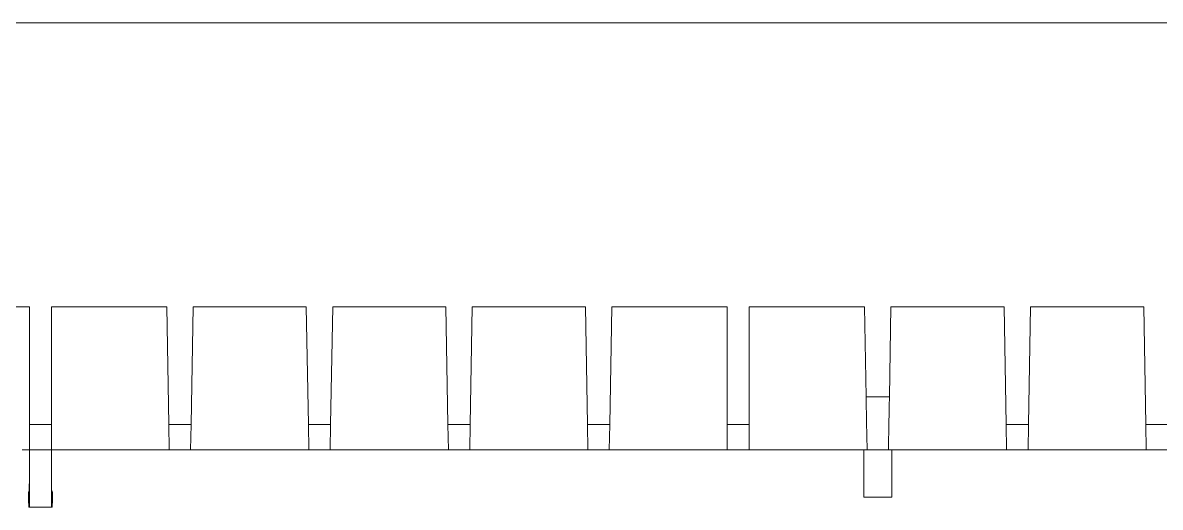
# Model space of a CAD drawing. Header units: millimetres. Extents: x 1136 to 1992, y 400 to 1005.
# Drawn here: x 1288.1 to 1361.8, y 578.9 to 610.3 of the extents above; entities that cross this region are included whole.
import ezdxf

# ---------------------------------------------------------------- set-up
doc = ezdxf.new("R2010")
doc.units = ezdxf.units.MM
doc.layers.add('6', color=7, linetype='Continuous', true_color=0xffffff)

msp = doc.modelspace()

# ---------------------------------------------------------------- linework, layer by layer
at = {"layer": '6', "color": 92, "linetype": 'Continuous', "lineweight": 18}
for p, q in [((1210.104, 610.27), (1485.976, 610.27)), ((1288.536, 591.879), (1281.058, 591.879)), ((1288.536, 584.26), (1288.536, 591.879)), ((1289.959, 591.879), (1289.959, 584.26)), ((1297.437, 591.879), (1289.959, 591.879)), ((1297.437, 591.879), (1297.57, 584.26)), ((1299.148, 591.879), (1299.015, 584.26)), ((1299.148, 591.879), (1306.482, 591.879)), ((1306.482, 591.879), (1306.615, 584.26)), ((1308.06, 584.26), (1308.193, 591.879)), ((1308.193, 591.879), (1315.527, 591.879)), ((1315.527, 591.879), (1315.66, 584.26)), ((1317.105, 584.26), (1317.238, 591.879)), ((1317.238, 591.879), (1324.572, 591.879)), ((1324.572, 591.879), (1324.705, 584.26)), ((1326.283, 591.879), (1326.15, 584.26)), ((1333.761, 591.879), (1326.283, 591.879)), ((1333.761, 584.26), (1333.761, 591.879)), ((1335.184, 591.879), (1335.184, 584.26)), ((1342.662, 591.879), (1335.184, 591.879)), ((1342.662, 591.879), (1342.764, 586.05)), ((1344.373, 591.879), (1344.271, 586.05)), ((1351.707, 591.879), (1344.373, 591.879)), ((1351.707, 591.879), (1351.84, 584.26)), ((1353.418, 591.879), (1353.285, 584.26)), ((1360.752, 591.879), (1353.418, 591.879)), ((1360.752, 591.879), (1360.885, 584.26)), ((1344.271, 586.05), (1342.764, 586.05)), ((1342.774, 585.447), (1342.764, 586.05)), ((1342.774, 585.447), (1342.783, 584.947)), ((1344.252, 584.947), (1344.261, 585.447)), ((1344.261, 585.447), (1344.271, 586.05)), ((1342.783, 584.947), (1342.792, 584.447)), ((1344.243, 584.447), (1344.252, 584.947)), ((1288.536, 584.26), (1289.959, 584.26)), ((1288.536, 582.633), (1288.536, 584.26)), ((1289.959, 584.26), (1289.959, 582.633)), ((1297.598, 582.633), (1297.57, 584.26)), ((1297.57, 584.26), (1299.015, 584.26)), ((1299.015, 584.26), (1298.986, 582.633)), ((1306.643, 582.633), (1306.615, 584.26)), ((1306.615, 584.26), (1308.06, 584.26)), ((1308.031, 582.633), (1308.06, 584.26)), ((1315.66, 584.26), (1317.105, 584.26)), ((1315.66, 584.26), (1315.688, 582.633)), ((1317.076, 582.633), (1317.105, 584.26)), ((1324.705, 584.26), (1324.733, 582.633)), ((1324.705, 584.26), (1326.15, 584.26)), ((1326.15, 584.26), (1326.121, 582.633)), ((1333.761, 584.26), (1333.761, 582.633)), ((1333.761, 584.26), (1335.184, 584.26)), ((1335.184, 584.26), (1335.184, 582.633)), ((1342.792, 584.447), (1342.823, 582.633)), ((1344.211, 582.633), (1344.243, 584.447)), ((1351.84, 584.26), (1351.868, 582.633)), ((1351.84, 584.26), (1353.285, 584.26)), ((1353.256, 582.633), (1353.285, 584.26)), ((1360.885, 584.26), (1362.33, 584.26)), ((1360.913, 582.633), (1360.885, 584.26)), ((1289.959, 582.633), (1288.536, 582.633)), ((1288.536, 582.633), (1288.536, 580.924)), ((1289.959, 582.633), (1289.959, 580.924)), ((1298.986, 582.633), (1297.598, 582.633)), ((1308.031, 582.633), (1306.643, 582.633)), ((1317.076, 582.633), (1315.688, 582.633)), ((1326.121, 582.633), (1324.733, 582.633)), ((1335.184, 582.633), (1333.761, 582.633)), ((1342.613, 582.333), (1342.613, 582.633)), ((1342.823, 582.633), (1344.211, 582.633)), ((1344.425, 582.633), (1344.425, 582.333)), ((1353.256, 582.633), (1351.868, 582.633)), ((1362.301, 582.633), (1360.913, 582.633)), ((1342.613, 582.333), (1342.613, 579.568)), ((1344.425, 579.568), (1344.425, 582.333)), ((1288.536, 578.914), (1288.536, 580.924)), ((1289.959, 580.924), (1289.959, 578.914)), ((1288.471, 579.919), (1288.471, 579.414)), ((1288.471, 579.919), (1288.499, 579.919)), ((1288.499, 579.919), (1288.499, 579.921)), ((1288.499, 579.921), (1288.503, 579.921)), ((1289.992, 579.921), (1289.996, 579.921)), ((1289.996, 579.921), (1289.996, 579.919)), ((1290.024, 579.919), (1289.996, 579.919)), ((1290.024, 579.414), (1290.024, 579.919)), ((1344.425, 579.568), (1342.613, 579.568)), ((1288.471, 579.414), (1288.489, 578.914)), ((1288.489, 578.914), (1288.536, 578.914)), ((1289.959, 578.914), (1288.536, 578.914)), ((1289.959, 578.914), (1290.006, 578.914)), ((1290.006, 578.914), (1290.024, 579.414))]:
    msp.add_line(p, q, dxfattribs=at)
for points in [[(1288.536, 582.633), (1288.383, 582.633), (1288.23, 582.633), (1288.078, 582.633)], [(1297.598, 582.633), (1297.446, 582.633), (1297.293, 582.633), (1297.14, 582.633), (1296.987, 582.633), (1296.835, 582.633), (1296.682, 582.633), (1296.529, 582.633), (1296.376, 582.633), (1296.223, 582.633), (1296.071, 582.633), (1295.918, 582.633), (1295.765, 582.633), (1295.612, 582.633), (1295.459, 582.633), (1295.307, 582.633), (1295.154, 582.633), (1295.001, 582.633), (1294.848, 582.633), (1294.695, 582.633), (1294.543, 582.633), (1294.39, 582.633), (1294.237, 582.633), (1294.084, 582.633), (1293.931, 582.633), (1293.779, 582.633), (1293.626, 582.633), (1293.473, 582.633), (1293.32, 582.633), (1293.168, 582.633), (1293.015, 582.633), (1292.862, 582.633), (1292.709, 582.633), (1292.556, 582.633), (1292.404, 582.633), (1292.251, 582.633), (1292.098, 582.633), (1291.945, 582.633), (1291.792, 582.633), (1291.64, 582.633), (1291.487, 582.633), (1291.334, 582.633), (1291.181, 582.633), (1291.028, 582.633), (1290.876, 582.633), (1290.723, 582.633), (1290.57, 582.633), (1290.417, 582.633), (1290.264, 582.633), (1290.112, 582.633), (1289.959, 582.633)], [(1302.815, 582.633), (1302.738, 582.633), (1302.662, 582.633), (1302.585, 582.633), (1302.509, 582.633), (1302.432, 582.633), (1302.356, 582.633), (1302.279, 582.633), (1302.202, 582.633), (1302.126, 582.633), (1302.049, 582.633), (1301.973, 582.633), (1301.896, 582.633), (1301.82, 582.633), (1301.743, 582.633), (1301.666, 582.633), (1301.59, 582.633), (1301.513, 582.633), (1301.437, 582.633), (1301.36, 582.633), (1301.284, 582.633), (1301.207, 582.633), (1301.13, 582.633), (1301.054, 582.633), (1300.977, 582.633), (1300.901, 582.633), (1300.824, 582.633), (1300.748, 582.633), (1300.671, 582.633), (1300.594, 582.633), (1300.518, 582.633), (1300.441, 582.633), (1300.365, 582.633), (1300.288, 582.633), (1300.212, 582.633), (1300.135, 582.633), (1300.058, 582.633), (1299.982, 582.633), (1299.905, 582.633), (1299.829, 582.633), (1299.752, 582.633), (1299.676, 582.633), (1299.599, 582.633), (1299.522, 582.633), (1299.446, 582.633), (1299.369, 582.633), (1299.293, 582.633), (1299.216, 582.633), (1299.14, 582.633), (1299.063, 582.633), (1298.986, 582.633)], [(1306.643, 582.633), (1306.567, 582.633), (1306.49, 582.633), (1306.414, 582.633), (1306.337, 582.633), (1306.261, 582.633), (1306.184, 582.633), (1306.107, 582.633), (1306.031, 582.633), (1305.954, 582.633), (1305.878, 582.633), (1305.801, 582.633), (1305.725, 582.633), (1305.648, 582.633), (1305.572, 582.633), (1305.495, 582.633), (1305.418, 582.633), (1305.342, 582.633), (1305.265, 582.633), (1305.189, 582.633), (1305.112, 582.633), (1305.036, 582.633), (1304.959, 582.633), (1304.882, 582.633), (1304.806, 582.633), (1304.729, 582.633), (1304.653, 582.633), (1304.576, 582.633), (1304.5, 582.633), (1304.423, 582.633), (1304.346, 582.633), (1304.27, 582.633), (1304.193, 582.633), (1304.117, 582.633), (1304.04, 582.633), (1303.964, 582.633), (1303.887, 582.633), (1303.81, 582.633), (1303.734, 582.633), (1303.657, 582.633), (1303.581, 582.633), (1303.504, 582.633), (1303.428, 582.633), (1303.351, 582.633), (1303.274, 582.633), (1303.198, 582.633), (1303.121, 582.633), (1303.045, 582.633), (1302.968, 582.633), (1302.892, 582.633), (1302.815, 582.633)], [(1315.688, 582.633), (1315.535, 582.633), (1315.382, 582.633), (1315.229, 582.633), (1315.076, 582.633), (1314.923, 582.633), (1314.77, 582.633), (1314.617, 582.633), (1314.463, 582.633), (1314.31, 582.633), (1314.157, 582.633), (1314.004, 582.633), (1313.851, 582.633), (1313.698, 582.633), (1313.545, 582.633), (1313.391, 582.633), (1313.238, 582.633), (1313.085, 582.633), (1312.932, 582.633), (1312.779, 582.633), (1312.626, 582.633), (1312.473, 582.633), (1312.319, 582.633), (1312.166, 582.633), (1312.013, 582.633), (1311.86, 582.633), (1311.707, 582.633), (1311.554, 582.633), (1311.401, 582.633), (1311.247, 582.633), (1311.094, 582.633), (1310.941, 582.633), (1310.788, 582.633), (1310.635, 582.633), (1310.482, 582.633), (1310.329, 582.633), (1310.175, 582.633), (1310.022, 582.633), (1309.869, 582.633), (1309.716, 582.633), (1309.563, 582.633), (1309.41, 582.633), (1309.257, 582.633), (1309.103, 582.633), (1308.95, 582.633), (1308.797, 582.633), (1308.644, 582.633), (1308.491, 582.633), (1308.338, 582.633), (1308.185, 582.633), (1308.031, 582.633)], [(1324.733, 582.633), (1324.58, 582.633), (1324.427, 582.633), (1324.274, 582.633), (1324.121, 582.633), (1323.968, 582.633), (1323.815, 582.633), (1323.662, 582.633), (1323.508, 582.633), (1323.355, 582.633), (1323.202, 582.633), (1323.049, 582.633), (1322.896, 582.633), (1322.743, 582.633), (1322.59, 582.633), (1322.436, 582.633), (1322.283, 582.633), (1322.13, 582.633), (1321.977, 582.633), (1321.824, 582.633), (1321.671, 582.633), (1321.518, 582.633), (1321.364, 582.633), (1321.211, 582.633), (1321.058, 582.633), (1320.905, 582.633), (1320.752, 582.633), (1320.599, 582.633), (1320.446, 582.633), (1320.292, 582.633), (1320.139, 582.633), (1319.986, 582.633), (1319.833, 582.633), (1319.68, 582.633), (1319.527, 582.633), (1319.374, 582.633), (1319.22, 582.633), (1319.067, 582.633), (1318.914, 582.633), (1318.761, 582.633), (1318.608, 582.633), (1318.455, 582.633), (1318.302, 582.633), (1318.148, 582.633), (1317.995, 582.633), (1317.842, 582.633), (1317.689, 582.633), (1317.536, 582.633), (1317.383, 582.633), (1317.23, 582.633), (1317.076, 582.633)], [(1333.761, 582.633), (1333.608, 582.633), (1333.455, 582.633), (1333.303, 582.633), (1333.15, 582.633), (1332.997, 582.633), (1332.844, 582.633), (1332.692, 582.633), (1332.539, 582.633), (1332.386, 582.633), (1332.233, 582.633), (1332.08, 582.633), (1331.928, 582.633), (1331.775, 582.633), (1331.622, 582.633), (1331.469, 582.633), (1331.316, 582.633), (1331.164, 582.633), (1331.011, 582.633), (1330.858, 582.633), (1330.705, 582.633), (1330.552, 582.633), (1330.4, 582.633), (1330.247, 582.633), (1330.094, 582.633), (1329.941, 582.633), (1329.788, 582.633), (1329.636, 582.633), (1329.483, 582.633), (1329.33, 582.633), (1329.177, 582.633), (1329.025, 582.633), (1328.872, 582.633), (1328.719, 582.633), (1328.566, 582.633), (1328.413, 582.633), (1328.261, 582.633), (1328.108, 582.633), (1327.955, 582.633), (1327.802, 582.633), (1327.649, 582.633), (1327.497, 582.633), (1327.344, 582.633), (1327.191, 582.633), (1327.038, 582.633), (1326.885, 582.633), (1326.733, 582.633), (1326.58, 582.633), (1326.427, 582.633), (1326.274, 582.633), (1326.121, 582.633)], [(1342.823, 582.633), (1342.671, 582.633), (1342.518, 582.633), (1342.365, 582.633), (1342.212, 582.633), (1342.06, 582.633), (1341.907, 582.633), (1341.754, 582.633), (1341.601, 582.633), (1341.448, 582.633), (1341.296, 582.633), (1341.143, 582.633), (1340.99, 582.633), (1340.837, 582.633), (1340.684, 582.633), (1340.532, 582.633), (1340.379, 582.633), (1340.226, 582.633), (1340.073, 582.633), (1339.92, 582.633), (1339.768, 582.633), (1339.615, 582.633), (1339.462, 582.633), (1339.309, 582.633), (1339.156, 582.633), (1339.004, 582.633), (1338.851, 582.633), (1338.698, 582.633), (1338.545, 582.633), (1338.393, 582.633), (1338.24, 582.633), (1338.087, 582.633), (1337.934, 582.633), (1337.781, 582.633), (1337.629, 582.633), (1337.476, 582.633), (1337.323, 582.633), (1337.17, 582.633), (1337.017, 582.633), (1336.865, 582.633), (1336.712, 582.633), (1336.559, 582.633), (1336.406, 582.633), (1336.253, 582.633), (1336.101, 582.633), (1335.948, 582.633), (1335.795, 582.633), (1335.642, 582.633), (1335.489, 582.633), (1335.337, 582.633), (1335.184, 582.633)], [(1351.868, 582.633), (1351.715, 582.633), (1351.562, 582.633), (1351.409, 582.633), (1351.256, 582.633), (1351.103, 582.633), (1350.95, 582.633), (1350.797, 582.633), (1350.643, 582.633), (1350.49, 582.633), (1350.337, 582.633), (1350.184, 582.633), (1350.031, 582.633), (1349.878, 582.633), (1349.725, 582.633), (1349.571, 582.633), (1349.418, 582.633), (1349.265, 582.633), (1349.112, 582.633), (1348.959, 582.633), (1348.806, 582.633), (1348.653, 582.633), (1348.499, 582.633), (1348.346, 582.633), (1348.193, 582.633), (1348.04, 582.633), (1347.887, 582.633), (1347.734, 582.633), (1347.581, 582.633), (1347.427, 582.633), (1347.274, 582.633), (1347.121, 582.633), (1346.968, 582.633), (1346.815, 582.633), (1346.662, 582.633), (1346.509, 582.633), (1346.355, 582.633), (1346.202, 582.633), (1346.049, 582.633), (1345.896, 582.633), (1345.743, 582.633), (1345.59, 582.633), (1345.437, 582.633), (1345.283, 582.633), (1345.13, 582.633), (1344.977, 582.633), (1344.824, 582.633), (1344.671, 582.633), (1344.518, 582.633), (1344.365, 582.633), (1344.211, 582.633)], [(1360.913, 582.633), (1360.76, 582.633), (1360.607, 582.633), (1360.454, 582.633), (1360.301, 582.633), (1360.148, 582.633), (1359.995, 582.633), (1359.842, 582.633), (1359.688, 582.633), (1359.535, 582.633), (1359.382, 582.633), (1359.229, 582.633), (1359.076, 582.633), (1358.923, 582.633), (1358.77, 582.633), (1358.616, 582.633), (1358.463, 582.633), (1358.31, 582.633), (1358.157, 582.633), (1358.004, 582.633), (1357.851, 582.633), (1357.698, 582.633), (1357.544, 582.633), (1357.391, 582.633), (1357.238, 582.633), (1357.085, 582.633), (1356.932, 582.633), (1356.779, 582.633), (1356.626, 582.633), (1356.472, 582.633), (1356.319, 582.633), (1356.166, 582.633), (1356.013, 582.633), (1355.86, 582.633), (1355.707, 582.633), (1355.554, 582.633), (1355.4, 582.633), (1355.247, 582.633), (1355.094, 582.633), (1354.941, 582.633), (1354.788, 582.633), (1354.635, 582.633), (1354.482, 582.633), (1354.328, 582.633), (1354.175, 582.633), (1354.022, 582.633), (1353.869, 582.633), (1353.716, 582.633), (1353.563, 582.633), (1353.41, 582.633), (1353.256, 582.633)]]:
    msp.add_lwpolyline(points, dxfattribs=at)
at = {"layer": '6', "color": 92, "linetype": 'Continuous', "lineweight": 18, "extrusion": (0, 0, -1)}
for centre, start_param, end_param in [((1288.501, 580.924), 4.712389, 6.334934), ((1289.994, 580.924), 6.231437, 7.853982)]:
    msp.add_ellipse(centre, major_axis=(0, -1.005), ratio=0.034921, start_param=start_param, end_param=end_param, dxfattribs=at)

doc.saveas('drawing.dxf')
